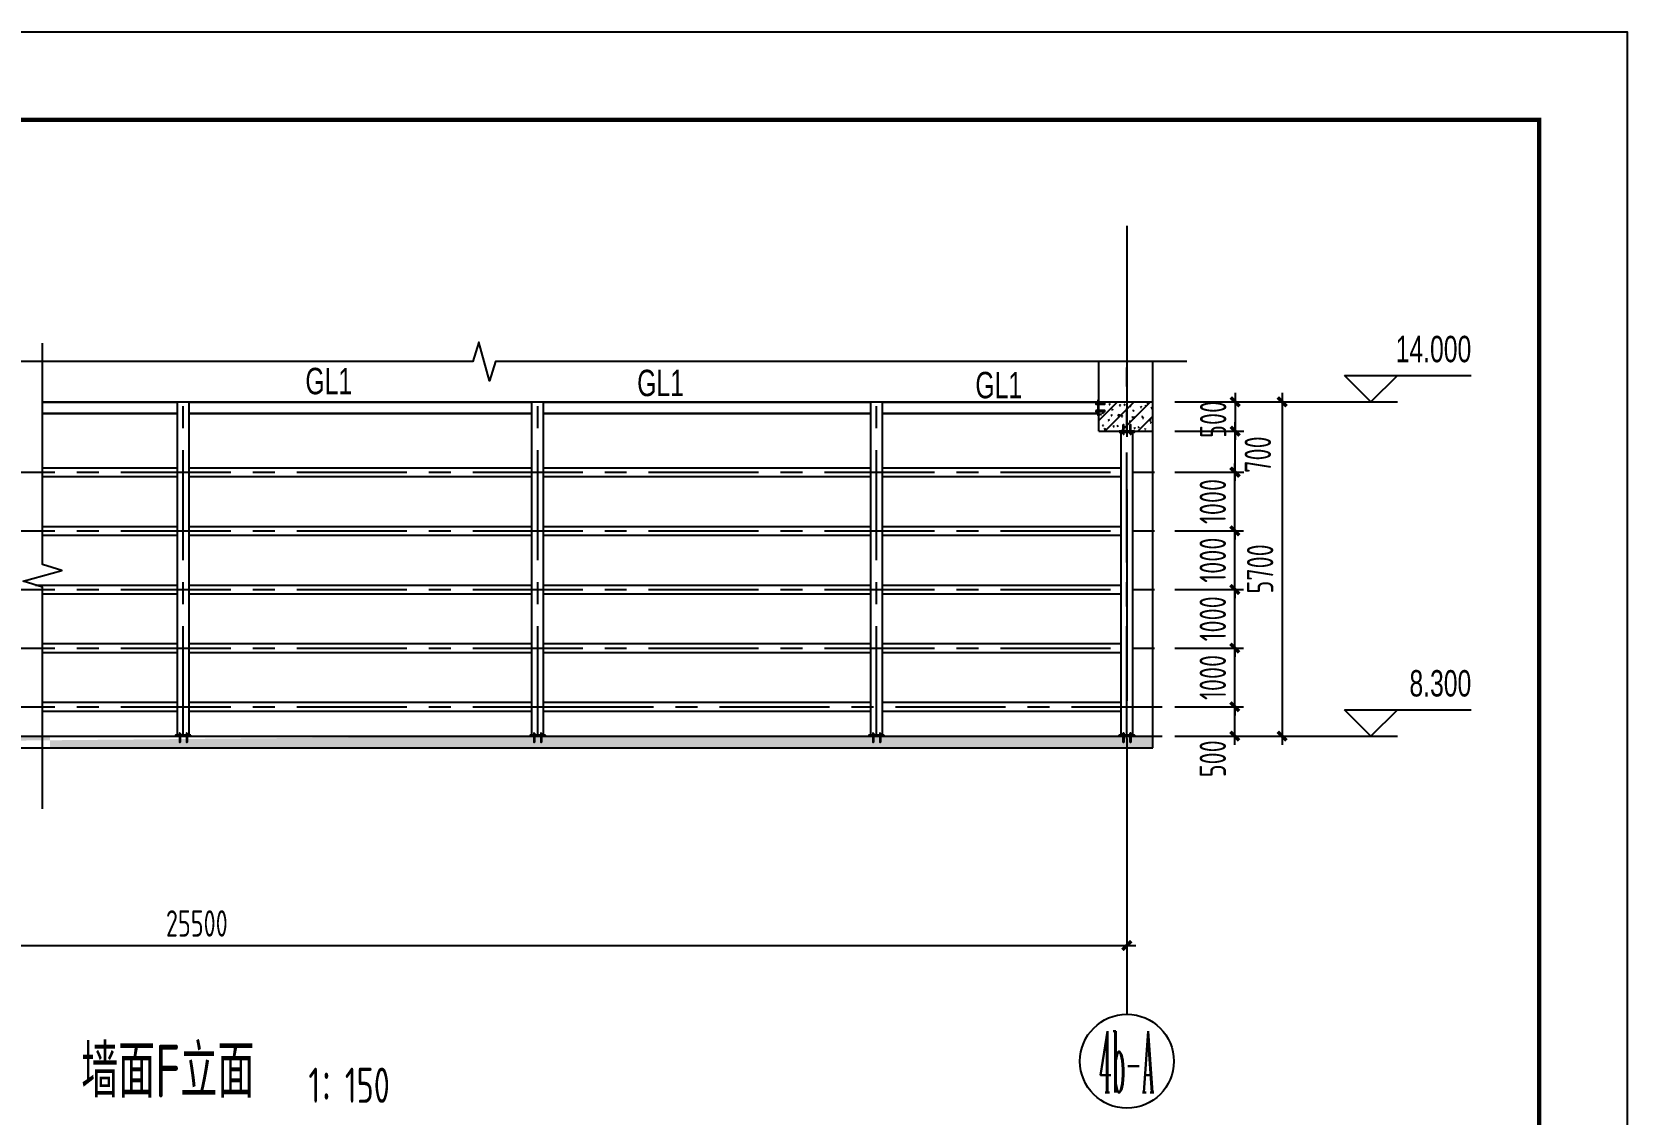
# Model space of a CAD drawing. Extents: x -803796 to -501762, y -1479216 to -846035.
# Drawn here: x -528955 to -501762, y -1151829 to -1133376 of the extents above; entities that cross this region are included whole.
import ezdxf
from ezdxf.enums import TextEntityAlignment as Align

# ---------------------------------------------------------------- set-up
doc = ezdxf.new("R2010")
doc.units = 0
doc.header["$LTSCALE"] = 1500
doc.linetypes.add('CENTER', pattern=[2, 1.25, -0.25, 0.25, -0.25])
doc.linetypes.add('XREF-GRID-04区$0$ACAD_ISO04W100', pattern=[30, 24, -3, 0, -3])
doc.layers.get('0').update_dxf_attribs({"linetype": 'CONTINUOUS'})
doc.layers.get('Defpoints').update_dxf_attribs({"linetype": 'CONTINUOUS'})
for name, color, linetype in [('AR-INT DECO', 140, 'CONTINUOUS'), ('AXIS', 253, 'CENTER'), ('BORDER', 7, 'CONTINUOUS'), ('DIM', 3, 'CONTINUOUS'), ('HATCH', 254, 'CONTINUOUS'), ('NUM', 7, 'CONTINUOUS'), ('TEXT', 7, 'CONTINUOUS'), ('THIN', 7, 'CONTINUOUS'), ('XREF-GRID-01区$0$AXIS', 3, 'CONTINUOUS'), ('XREF-GRID-04区$0$A-DOTE', 14, 'XREF-GRID-04区$0$ACAD_ISO04W100')]:
    doc.layers.add(name, color=color, linetype=linetype)
doc.styles.add('TSSD_Dimension', font='Tssdeng.shx', dxfattribs={"width": 0.7, "bigfont": 'hztxt.shx'})
doc.styles.add('TSSD_Label', font='tj03-romans1.shx', dxfattribs={"width": 0.7, "bigfont": 'hztxt.shx'})
doc.styles.add('TSSD_NORM', font='tssdeng.shx', dxfattribs={"width": 0.7, "bigfont": 'hztxt.shx'})
doc.styles.add('XREF-GRID-01区$0$_TCH_AXIS', font='COMPLEX', dxfattribs={"bigfont": 'GBCBIG'})
doc.dimstyles.new('TSSD_150_150', dxfattribs={"dimtxt": 450, "dimasz": 150, "dimexe": 150, "dimexo": 375, "dimgap": 150, "dimtad": 1, "dimdec": 0, "dimzin": 0, "dimdsep": 46, "dimtxsty": 'TSSD_Dimension', "dimblk": 'ARCHTICK', "dimblk1": 'ARCHTICK', "dimblk2": 'ARCHTICK', "dimcen": 0, "dimdle": 150, "dimclrt": 7, "dimadec": 0, "dimazin": 0, "dimtfac": 1, "dimtdec": 0, "dimtix": 1, "dimtmove": 2, "dimatfit": 3, "dimfxl": 1, "dimtolj": 1, "dimtzin": 0, "dimarcsym": 0})

# ---------------------------------------------------------------- blocks, each defined once
blk = doc.blocks.new('_ArchTick')
at = {"color": 0, "linetype": 'ByBlock', "const_width": 0.4}
blk.add_lwpolyline([(-0.5, -0.5), (0.5, 0.5)], dxfattribs=at)
blk = doc.blocks.new('*D778')
at = {"layer": 'Defpoints', "color": 0, "transparency": 16777216}
for p in [(-509846, -1144883), (-508450, -1144883), (-509846, -1145383)]:
    blk.add_point(p, dxfattribs=at)
at = {"layer": 'DIM', "color": 0, "lineweight": -2, "transparency": 16777216}
for p, q in [((-508450, -1145533), (-508450, -1144733)), ((-509471, -1144883), (-508300, -1144883)), ((-509471, -1145383), (-508300, -1145383))]:
    blk.add_line(p, q, dxfattribs=at)
at = {"layer": 'DIM', "color": 0, "lineweight": -2, "transparency": 16777216, "xscale": 150, "yscale": 150, "zscale": 150}
for p, rotation in [((-508450, -1144883), 90), ((-508450, -1145383), 270)]:
    blk.add_blockref('_ArchTick', p, dxfattribs=dict(at, rotation=rotation))
at = {"layer": 'DIM', "color": 7, "transparency": 16777216, "insert": (-508825, -1145770), "char_height": 450, "attachment_point": 5, "rotation": 90, "style": 'TSSD_Dimension'}
blk.add_mtext('\\A1;500', dxfattribs=at)
blk = doc.blocks.new('*D779')
at = {"layer": 'Defpoints', "color": 0, "transparency": 16777216}
for p in [(-509846, -1143883), (-508450, -1143883), (-509846, -1144883)]:
    blk.add_point(p, dxfattribs=at)
at = {"layer": 'DIM', "color": 0, "lineweight": -2, "transparency": 16777216}
for p, q in [((-508450, -1143883), (-508450, -1143733)), ((-509471, -1143883), (-508300, -1143883)), ((-508450, -1144883), (-508450, -1143883)), ((-509471, -1144883), (-508300, -1144883)), ((-508450, -1144883), (-508450, -1145033))]:
    blk.add_line(p, q, dxfattribs=at)
at = {"layer": 'DIM', "color": 0, "lineweight": -2, "transparency": 16777216, "xscale": 150, "yscale": 150, "zscale": 150}
for p, rotation in [((-508450, -1143883), 270), ((-508450, -1144883), 90)]:
    blk.add_blockref('_ArchTick', p, dxfattribs=dict(at, rotation=rotation))
at = {"layer": 'DIM', "color": 7, "transparency": 16777216, "insert": (-508825, -1144383), "char_height": 450, "attachment_point": 5, "rotation": 90, "style": 'TSSD_Dimension'}
blk.add_mtext('\\A1;1000', dxfattribs=at)
blk = doc.blocks.new('*D780')
at = {"layer": 'Defpoints', "color": 0, "transparency": 16777216}
for p in [(-509846, -1142883), (-508450, -1142883), (-509846, -1143883)]:
    blk.add_point(p, dxfattribs=at)
at = {"layer": 'DIM', "color": 0, "lineweight": -2, "transparency": 16777216}
for p, q in [((-509471, -1142883), (-508300, -1142883)), ((-508450, -1142883), (-508450, -1142733)), ((-508450, -1143883), (-508450, -1142883)), ((-509471, -1143883), (-508300, -1143883)), ((-508450, -1143883), (-508450, -1144033))]:
    blk.add_line(p, q, dxfattribs=at)
at = {"layer": 'DIM', "color": 0, "lineweight": -2, "transparency": 16777216, "xscale": 150, "yscale": 150, "zscale": 150}
for p, rotation in [((-508450, -1142883), 270), ((-508450, -1143883), 90)]:
    blk.add_blockref('_ArchTick', p, dxfattribs=dict(at, rotation=rotation))
at = {"layer": 'DIM', "color": 7, "transparency": 16777216, "insert": (-508825, -1143383), "char_height": 450, "attachment_point": 5, "rotation": 90, "style": 'TSSD_Dimension'}
blk.add_mtext('\\A1;1000', dxfattribs=at)
blk = doc.blocks.new('*D781')
at = {"layer": 'Defpoints', "color": 0, "transparency": 16777216}
for p in [(-509846, -1141883), (-508450, -1141883), (-509846, -1142883)]:
    blk.add_point(p, dxfattribs=at)
at = {"layer": 'DIM', "color": 0, "lineweight": -2, "transparency": 16777216}
for p, q in [((-508450, -1141883), (-508450, -1141733)), ((-509471, -1141883), (-508300, -1141883)), ((-508450, -1142883), (-508450, -1141883)), ((-509471, -1142883), (-508300, -1142883)), ((-508450, -1142883), (-508450, -1143033))]:
    blk.add_line(p, q, dxfattribs=at)
at = {"layer": 'DIM', "color": 0, "lineweight": -2, "transparency": 16777216, "xscale": 150, "yscale": 150, "zscale": 150}
for p, rotation in [((-508450, -1141883), 270), ((-508450, -1142883), 90)]:
    blk.add_blockref('_ArchTick', p, dxfattribs=dict(at, rotation=rotation))
at = {"layer": 'DIM', "color": 7, "transparency": 16777216, "insert": (-508825, -1142383), "char_height": 450, "attachment_point": 5, "rotation": 90, "style": 'TSSD_Dimension'}
blk.add_mtext('\\A1;1000', dxfattribs=at)
blk = doc.blocks.new('*D782')
at = {"layer": 'Defpoints', "color": 0, "transparency": 16777216}
for p in [(-509846, -1140883), (-508450, -1140883), (-509846, -1141883)]:
    blk.add_point(p, dxfattribs=at)
at = {"layer": 'DIM', "color": 0, "lineweight": -2, "transparency": 16777216}
for p, q in [((-508450, -1140883), (-508450, -1140733)), ((-509471, -1140883), (-508300, -1140883)), ((-508450, -1141883), (-508450, -1140883)), ((-509471, -1141883), (-508300, -1141883)), ((-508450, -1141883), (-508450, -1142033))]:
    blk.add_line(p, q, dxfattribs=at)
at = {"layer": 'DIM', "color": 0, "lineweight": -2, "transparency": 16777216, "xscale": 150, "yscale": 150, "zscale": 150}
for p, rotation in [((-508450, -1140883), 270), ((-508450, -1141883), 90)]:
    blk.add_blockref('_ArchTick', p, dxfattribs=dict(at, rotation=rotation))
at = {"layer": 'DIM', "color": 7, "transparency": 16777216, "insert": (-508825, -1141383), "char_height": 450, "attachment_point": 5, "rotation": 90, "style": 'TSSD_Dimension'}
blk.add_mtext('\\A1;1000', dxfattribs=at)
blk = doc.blocks.new('*D783')
at = {"layer": 'Defpoints', "color": 0, "transparency": 16777216}
for p in [(-509846, -1140183), (-508443, -1140183), (-509846, -1140883)]:
    blk.add_point(p, dxfattribs=at)
at = {"layer": 'DIM', "color": 0, "lineweight": -2, "transparency": 16777216}
for p, q in [((-509471, -1140183), (-508293, -1140183)), ((-508443, -1141033), (-508443, -1140033)), ((-509471, -1140883), (-508293, -1140883))]:
    blk.add_line(p, q, dxfattribs=at)
at = {"layer": 'DIM', "color": 0, "lineweight": -2, "transparency": 16777216, "xscale": 150, "yscale": 150, "zscale": 150}
for p, rotation in [((-508443, -1140183), 90), ((-508443, -1140883), 270)]:
    blk.add_blockref('_ArchTick', p, dxfattribs=dict(at, rotation=rotation))
at = {"layer": 'DIM', "color": 7, "transparency": 16777216, "insert": (-508057, -1140583), "char_height": 450, "attachment_point": 5, "rotation": 90, "style": 'TSSD_Dimension'}
blk.add_mtext('\\A1;700', dxfattribs=at)
blk = doc.blocks.new('*D784')
at = {"layer": 'Defpoints', "color": 0, "transparency": 16777216}
for p in [(-509846, -1139683), (-509846, -1145383), (-507643, -1145383)]:
    blk.add_point(p, dxfattribs=at)
at = {"layer": 'DIM', "color": 0, "lineweight": -2, "transparency": 16777216}
for p, q in [((-507643, -1139533), (-507643, -1145533)), ((-509471, -1139683), (-507493, -1139683)), ((-509471, -1145383), (-507493, -1145383))]:
    blk.add_line(p, q, dxfattribs=at)
at = {"layer": 'DIM', "color": 0, "lineweight": -2, "transparency": 16777216, "xscale": 150, "yscale": 150, "zscale": 150}
for p, rotation in [((-507643, -1139683), 90), ((-507643, -1145383), 270)]:
    blk.add_blockref('_ArchTick', p, dxfattribs=dict(at, rotation=rotation))
at = {"layer": 'DIM', "color": 7, "transparency": 16777216, "insert": (-508018, -1142533), "char_height": 450, "attachment_point": 5, "rotation": 90, "style": 'TSSD_Dimension'}
blk.add_mtext('\\A1;5700', dxfattribs=at)
blk = doc.blocks.new('*D785')
at = {"layer": 'Defpoints', "color": 0, "transparency": 16777216}
for p in [(-509846, -1139683), (-509846, -1140183), (-508443, -1140183)]:
    blk.add_point(p, dxfattribs=at)
at = {"layer": 'DIM', "color": 0, "lineweight": -2, "transparency": 16777216}
for p, q in [((-508443, -1139533), (-508443, -1140333)), ((-509471, -1139683), (-508293, -1139683)), ((-509471, -1140183), (-508293, -1140183))]:
    blk.add_line(p, q, dxfattribs=at)
at = {"layer": 'DIM', "color": 0, "lineweight": -2, "transparency": 16777216, "xscale": 150, "yscale": 150, "zscale": 150}
for p, rotation in [((-508443, -1139683), 90), ((-508443, -1140183), 270)]:
    blk.add_blockref('_ArchTick', p, dxfattribs=dict(at, rotation=rotation))
at = {"layer": 'DIM', "color": 7, "transparency": 16777216, "insert": (-508818, -1139983), "char_height": 450, "attachment_point": 5, "rotation": 90, "style": 'TSSD_Dimension'}
blk.add_mtext('\\A1;500', dxfattribs=at)
blk = doc.blocks.new('A$C4FFD1A59')
at = {"layer": 'AR-INT DECO'}
for p, q in [((-513, 1623), (-513, 69)), ((-393, 1623), (-393, 69)), ((687, 1623), (687, 69)), ((807, 1623), (807, 69))]:
    blk.add_line(p, q, dxfattribs=at)
for points in [[(-1153, 1281), (1447, 1281), (1447, 1121), (-1153, 1121)], [(-513, 1623), (-393, 1623), (-393, 69), (-513, 69)], [(687, 1623), (807, 1623), (807, 69), (687, 69)]]:
    blk.add_lwpolyline(points, close=True, dxfattribs=at)
blk = doc.blocks.new('*D795')
at = {"layer": 'Defpoints', "color": 0, "transparency": 16777216}
for p in [(-541999, -1145156), (-510289, -1145156), (-510289, -1148953)]:
    blk.add_point(p, dxfattribs=at)
at = {"layer": 'DIM', "color": 0, "lineweight": -2, "transparency": 16777216}
for p, q in [((-541999, -1145531), (-541999, -1149103)), ((-510289, -1145531), (-510289, -1149103)), ((-542149, -1148953), (-510139, -1148953))]:
    blk.add_line(p, q, dxfattribs=at)
at = {"layer": 'DIM', "color": 0, "lineweight": -2, "transparency": 16777216, "xscale": 150, "yscale": 150, "zscale": 150, "rotation": 180}
blk.add_blockref('_ArchTick', (-541999, -1148953), dxfattribs=at)
at = {"layer": 'DIM', "color": 0, "lineweight": -2, "transparency": 16777216, "xscale": 150, "yscale": 150, "zscale": 150}
blk.add_blockref('_ArchTick', (-510289, -1148953), dxfattribs=at)
at = {"layer": 'DIM', "color": 7, "transparency": 16777216, "insert": (-526144, -1148578), "char_height": 450, "attachment_point": 5, "style": 'TSSD_Dimension'}
blk.add_mtext('\\A1;25500', dxfattribs=at)

msp = doc.modelspace()

# ---------------------------------------------------------------- hatches: boundary and pattern name
at = {"layer": 'HATCH'}
h = msp.add_hatch(dxfattribs=at)
h.set_pattern_fill('ARMOREDW', color=256, scale=25, style=0)
h.set_pattern_definition([(50, (10233.34, -278174.54), (179.315046, -15.688034), [18.75, -206.25]), (355, (10233.34, -278174.54), (-34.687833, 188.048033), [15, -165]), (100.4514, (10248.28, -278175.85), (144.627345, 172.359886), [15.935047, -175.285528]), (46.1842, (10233.34, -278124.54), (266.81026, -41.379754), [28.125, -309.375]), (96.6356, (10255.58, -278128), (233.665676, 243.52947), [23.90257, -262.92825]), (351.1842, (10233.34, -278124.54), (233.66549, 243.52965), [22.5, -247.5]), (21, (10258.34, -278137.04), (149.226763, -100.654723), [18.75, -206.25]), (326, (10258.34, -278137.04), (60.828833, 181.28751), [15, -165]), (71.4514, (10270.78, -278145.43), (210.055657, 80.632624), [15.935047, -175.285528]), (45, (10233.34, -278174.54), (-141.421356, 141.421356), [])])
h.paths.add_polyline_path([(-510769.3, -1139683.3), (-510769.3, -1140183.3), (-509845.8, -1140183.3), (-509845.8, -1139683.3)])
h = msp.add_hatch(dxfattribs=at)
h.set_pattern_fill('ARMOREDW', color=256, scale=25, style=0)
h.set_pattern_definition([(50, (8776.54, -278174.54), (179.315046, -15.688034), [18.75, -206.25]), (355, (8776.54, -278174.54), (-34.687833, 188.048033), [15, -165]), (100.4514, (8791.48, -278175.85), (144.627345, 172.359886), [15.935047, -175.285528]), (46.1842, (8776.54, -278124.54), (266.81026, -41.379754), [28.125, -309.375]), (96.6356, (8798.77, -278128), (233.665676, 243.52947), [23.90257, -262.92825]), (351.1842, (8776.54, -278124.54), (233.66549, 243.52965), [22.5, -247.5]), (21, (8801.54, -278137.04), (149.226763, -100.654723), [18.75, -206.25]), (326, (8801.54, -278137.04), (60.828833, 181.28751), [15, -165]), (71.4514, (8813.97, -278145.43), (210.055657, 80.632624), [15.935047, -175.285528]), (45, (8776.54, -278174.54), (-141.421356, 141.421356), [])])
h.paths.add_polyline_path([(-528644.9, -1145383.3), (-528644.9, -1145583.3), (-509851.7, -1145583.3), (-509851.7, -1145383.3)])
edge = h.paths.add_edge_path()
edge.add_line((-542441.3, -1145383.3), (-542441.3, -1145583.3))
edge.add_line((-542441.3, -1145583.3), (-520976.4, -1145383.3))
edge.add_line((-520976.4, -1145383.3), (-541973, -1145383.3))
edge.add_line((-541973, -1145383.3), (-536618, -1145383.3))
edge.add_line((-536618, -1145383.3), (-529177.2, -1145383.3))

# ---------------------------------------------------------------- linework, layer by layer
at = {"layer": 'AR-INT DECO'}
for p, q in [((-510769.3, -1140183.3, -3.1), (-510769.3, -1138997.4, -3.1)), ((-509845.8, -1145583.3, -3.1), (-509845.8, -1138997.4, -3.1)), ((-528774.7, -1139683.3, -3.1), (-526475.4, -1139683.3, -3.1)), ((-528774.7, -1139691.3, -3.1), (-526475.4, -1139691.3, -3.1)), ((-528774.7, -1139875.3, -3.1), (-526475.4, -1139875.3, -3.1)), ((-528774.7, -1139883.3, -3.1), (-526475.4, -1139883.3, -3.1)), ((-526475.4, -1145383.3, -3.1), (-526475.4, -1139683.3, -3.1)), ((-526475.4, -1139683.3, -3.1), (-526275.4, -1139683.3, -3.1)), ((-526275.4, -1145383.3, -3.1), (-526275.4, -1139683.3, -3.1)), ((-526275.4, -1139683.3, -3.1), (-520431.5, -1139683.3, -3.1)), ((-526275.4, -1139691.3, -3.1), (-520431.5, -1139691.3, -3.1)), ((-526275.4, -1139875.3, -3.1), (-520431.5, -1139875.3, -3.1)), ((-526275.4, -1139883.3, -3.1), (-520431.5, -1139883.3, -3.1)), ((-520431.5, -1145383.3, -3.1), (-520431.5, -1139683.3, -3.1)), ((-520431.5, -1139683.3, -3.1), (-520231.5, -1139683.3, -3.1)), ((-520231.5, -1145383.3, -3.1), (-520231.5, -1139683.3, -3.1)), ((-520231.5, -1139683.3, -3.1), (-519430.9, -1139683.3, -3.1)), ((-520231.5, -1139683.3, -3.1), (-514614.7, -1139683.3, -3.1)), ((-520231.5, -1139691.3, -3.1), (-519430.9, -1139691.3, -3.1)), ((-520231.5, -1139691.3, -3.1), (-514656.1, -1139691.3, -3.1)), ((-520231.5, -1139875.3, -3.1), (-519430.9, -1139875.3, -3.1)), ((-520231.5, -1139875.3, -3.1), (-514656.1, -1139875.3, -3.1)), ((-520231.5, -1139883.3, -3.1), (-519430.9, -1139883.3, -3.1)), ((-520231.5, -1139883.3, -3.1), (-514656.1, -1139883.3, -3.1)), ((-514656.1, -1145383.3, -3.1), (-514656.1, -1139683.3, -3.1)), ((-514614.7, -1139683.3, -3.1), (-514414.7, -1139683.3, -3.1)), ((-514456.1, -1145383.3, -3.1), (-514456.1, -1139683.3, -3.1)), ((-514456.1, -1139691.3, -3.1), (-510785.3, -1139691.3, -3.1)), ((-514456.1, -1139875.3, -3.1), (-510785.3, -1139875.3, -3.1)), ((-514456.1, -1139883.3, -3.1), (-510785.3, -1139883.3, -3.1)), ((-514414.7, -1139683.3, -3.1), (-510785.3, -1139683.3, -3.1)), ((-510769.3, -1139683.3, -3.1), (-509845.8, -1139683.3, -3.1)), ((-510769.3, -1140183.3, -3.1), (-509845.8, -1140183.3, -3.1)), ((-510388.6, -1145383.3, -3.1), (-510388.6, -1140183.3, -3.1)), ((-510188.6, -1145383.3, -3.1), (-510188.6, -1140183.3, -3.1)), ((-528774.7, -1140807.3, -3.1), (-526475.4, -1140807.3, -3.1)), ((-528774.7, -1140959.3, -3.1), (-526475.4, -1140959.3, -3.1)), ((-526275.4, -1140807.3, -3.1), (-520431.5, -1140807.3, -3.1)), ((-526275.4, -1140959.3, -3.1), (-520431.5, -1140959.3, -3.1)), ((-520231.5, -1140807.3, -3.1), (-514656.1, -1140807.3, -3.1)), ((-520231.5, -1140959.3, -3.1), (-514656.1, -1140959.3, -3.1)), ((-514456.1, -1140807.3, -3.1), (-510388.6, -1140807.3, -3.1)), ((-514456.1, -1140959.3, -3.1), (-510388.6, -1140959.3, -3.1)), ((-528774.7, -1141807.3, -3.1), (-526475.4, -1141807.3, -3.1)), ((-526275.4, -1141807.3, -3.1), (-520431.5, -1141807.3, -3.1)), ((-520231.5, -1141807.3, -3.1), (-519590.7, -1141807.3, -3.1)), ((-520231.5, -1141807.3, -3.1), (-514656.1, -1141807.3, -3.1)), ((-514456.1, -1141807.3, -3.1), (-510388.6, -1141807.3, -3.1)), ((-528774.7, -1141959.3, -3.1), (-526475.4, -1141959.3, -3.1)), ((-526275.4, -1141959.3, -3.1), (-520431.5, -1141959.3, -3.1)), ((-520231.5, -1141959.3, -3.1), (-519472.2, -1141959.3, -3.1)), ((-520231.5, -1141959.3, -3.1), (-514656.1, -1141959.3, -3.1)), ((-514456.1, -1141959.3, -3.1), (-510388.6, -1141959.3, -3.1)), ((-528896.5, -1142807.3, -3.1), (-526475.4, -1142807.3, -3.1)), ((-526275.4, -1142807.3, -3.1), (-520431.5, -1142807.3, -3.1)), ((-520231.5, -1142807.3, -3.1), (-519472.2, -1142807.3, -3.1)), ((-520231.5, -1142807.3, -3.1), (-514656.1, -1142807.3, -3.1)), ((-514456.1, -1142807.3, -3.1), (-510388.6, -1142807.3, -3.1)), ((-528774.7, -1142959.3, -3.1), (-526475.4, -1142959.3, -3.1)), ((-526275.4, -1142959.3, -3.1), (-520431.5, -1142959.3, -3.1)), ((-520231.5, -1142959.3, -3.1), (-519472.2, -1142959.3, -3.1)), ((-520231.5, -1142959.3, -3.1), (-514656.1, -1142959.3, -3.1)), ((-514456.1, -1142959.3, -3.1), (-510388.6, -1142959.3, -3.1)), ((-528774.7, -1143807.3, -3.1), (-526475.4, -1143807.3, -3.1)), ((-528774.7, -1143959.3, -3.1), (-526475.4, -1143959.3, -3.1)), ((-526275.4, -1143807.3, -3.1), (-520431.5, -1143807.3, -3.1)), ((-526275.4, -1143959.3, -3.1), (-520431.5, -1143959.3, -3.1)), ((-520231.5, -1143807.3, -3.1), (-519472.2, -1143807.3, -3.1)), ((-520231.5, -1143807.3, -3.1), (-514656.1, -1143807.3, -3.1)), ((-520231.5, -1143959.3, -3.1), (-519472.2, -1143959.3, -3.1)), ((-520231.5, -1143959.3, -3.1), (-514656.1, -1143959.3, -3.1)), ((-514456.1, -1143807.3, -3.1), (-510388.6, -1143807.3, -3.1)), ((-514456.1, -1143959.3, -3.1), (-510388.6, -1143959.3, -3.1)), ((-528774.7, -1144807.3, -3.1), (-526475.4, -1144807.3, -3.1)), ((-526275.4, -1144807.3, -3.1), (-520431.5, -1144807.3, -3.1)), ((-520231.5, -1144807.3, -3.1), (-519472.2, -1144807.3, -3.1)), ((-520231.5, -1144807.3, -3.1), (-514656.1, -1144807.3, -3.1)), ((-514456.1, -1144807.3, -3.1), (-510388.6, -1144807.3, -3.1)), ((-528774.7, -1144959.3, -3.1), (-526475.4, -1144959.3, -3.1)), ((-526275.4, -1144959.3, -3.1), (-520431.5, -1144959.3, -3.1)), ((-520231.5, -1144959.3, -3.1), (-519472.2, -1144959.3, -3.1)), ((-520231.5, -1144959.3, -3.1), (-514656.1, -1144959.3, -3.1)), ((-514456.1, -1144959.3, -3.1), (-510388.6, -1144959.3, -3.1)), ((-542441.3, -1145383.3, -3.1), (-518902.9, -1145383.3, -3.1)), ((-518902.9, -1145383.3, -3.1), (-509845.8, -1145383.3, -3.1)), ((-542441.3, -1145583.3, -3.1), (-518902.9, -1145583.3, -3.1)), ((-518902.9, -1145583.3, -3.1), (-509845.8, -1145583.3, -3.1))]:
    msp.add_line(p, q, dxfattribs=at)
at = {"layer": 'AXIS'}
for p, q in [((-510288.6, -1145424.9, -3.1), (-510288.6, -1139100.7, -3.1)), ((-526375.4, -1145383.3, -3.1), (-526375.4, -1139683.3, -3.1)), ((-520331.5, -1145383.3, -3.1), (-520331.5, -1139683.3, -3.1)), ((-514556.1, -1145383.3, -3.1), (-514556.1, -1139683.3, -3.1)), ((-542441.3, -1140883.3, -3.1), (-509688.6, -1140883.3, -3.1)), ((-510288.6, -1145383.3, -3.1), (-510288.6, -1141283.3, -3.1)), ((-542441.3, -1141883.3, -3.1), (-509688.6, -1141883.3, -3.1)), ((-542441.3, -1142883.3, -3.1), (-509688.6, -1142883.3, -3.1)), ((-542441.3, -1143883.3, -3.1), (-509688.6, -1143883.3, -3.1)), ((-542441.3, -1144883.3, -3.1), (-518902.9, -1144883.3, -3.1)), ((-520231.5, -1144883.3, -3.1), (-509688.6, -1144883.3, -3.1)), ((-542098.6, -1145383.3, -3.1), (-518902.9, -1145383.3, -3.1)), ((-518902.9, -1145383.3, -3.1), (-509688.6, -1145383.3, -3.1))]:
    msp.add_line(p, q, dxfattribs=at)
at = {"layer": 'BORDER', "elevation": -3.1}
msp.add_lwpolyline([(-590861.8, -1196375.7), (-590861.8, -1133375.7), (-501761.8, -1133375.7), (-501761.8, -1196375.7)], close=True, dxfattribs=at)
at = {"layer": 'BORDER', "const_width": 75, "elevation": -3.1}
msp.add_lwpolyline([(-587111.8, -1194875.7), (-587111.8, -1134875.7), (-503261.8, -1134875.7), (-503261.8, -1194875.7)], close=True, dxfattribs=at)
at = {"layer": 'THIN'}
for p, q in [((-506128, -1139683.3, -3.1), (-506578, -1139233.3, -3.1)), ((-506578, -1139233.3, -3.1), (-505678, -1139233.3, -3.1)), ((-506128, -1139683.3, -3.1), (-505678, -1139233.3, -3.1)), ((-505678, -1139233.3, -3.1), (-504418, -1139233.3, -3.1)), ((-507492.8, -1139683.3, -3.1), (-505678, -1139683.3, -3.1)), ((-506128, -1145383.3, -3.1), (-506578, -1144933.3, -3.1)), ((-506578, -1144933.3, -3.1), (-505678, -1144933.3, -3.1)), ((-506128, -1145383.3, -3.1), (-505678, -1144933.3, -3.1)), ((-505678, -1144933.3, -3.1), (-504418, -1144933.3, -3.1)), ((-507492.8, -1145383.3, -3.1), (-505678, -1145383.3, -3.1))]:
    msp.add_line(p, q, dxfattribs=at)
at = {"layer": 'THIN', "elevation": -3.1}
for points in [[(-509268.6, -1138997.4), (-521051.2, -1138997.4), (-521156.2, -1139327.4), (-521336.2, -1138667.4), (-521441.2, -1138997.4), (-542098.6, -1138997.4)], [(-528774.7, -1146621.4), (-528774.7, -1142846), (-529104.7, -1142741), (-528444.7, -1142561), (-528774.7, -1142456), (-528774.7, -1138680.7)]]:
    msp.add_lwpolyline(points, dxfattribs=at)
at = {"layer": 'XREF-GRID-01区$0$AXIS'}
for p in [(-510288.6, -1145424.9, -3.1), (-510288.6, -1148641.8, -3.1)]:
    msp.add_line(p, (-510288.6, -1150127.4, -3.1), dxfattribs=at)
msp.add_circle((-510288.6, -1150927.4, -3.1), 800, dxfattribs=at)
msp.add_circle((-510288.6, -1150927.4, -3.1), 800, dxfattribs=at)
at = {"layer": 'XREF-GRID-04区$0$A-DOTE', "ltscale": 0.1}
msp.add_line((-510288.6, -1136679.9, -3.1), (-510288.6, -1145424.9, -3.1), dxfattribs=at)

# ---------------------------------------------------------------- block references
at = {"layer": 'AR-INT DECO', "xscale": -0.1, "yscale": 0.1, "zscale": 0.1}
for p, rotation in [((-510657.1, -1139765.3, -3.1), 90), ((-510303.3, -1140071.1, -3.1), 180)]:
    msp.add_blockref('A$C4FFD1A59', p, dxfattribs=dict(at, rotation=rotation))
at = {"layer": 'AR-INT DECO', "yscale": 0.1, "zscale": 0.1}
for p, xscale in [((-526360.7, -1145495.4, -3.1), -0.1), ((-520316.8, -1145495.4, -3.1), -0.1), ((-514541.4, -1145495.4, -3.1), -0.1), ((-510303.3, -1145495.4, -3.1), 0.1), ((-510273.9, -1145495.4, -3.1), -0.1)]:
    msp.add_blockref('A$C4FFD1A59', p, dxfattribs=dict(at, xscale=xscale))

# ---------------------------------------------------------------- texts
at = {"layer": 'NUM', "style": 'TSSD_NORM', "width": 0.7}
for s, height, p in [('墙面F立面', 900, (-528114.3, -1151816.7, -9.3)), (' 1：150', 600, (-524495.7, -1151816.7, -9.3))]:
    msp.add_text(s, height=height, dxfattribs=at).set_placement(p, align=Align.BOTTOM_LEFT)
at = {"layer": 'TEXT', "style": 'TSSD_Label', "width": 0.7}
for p in [(-524292.7, -1139554.3, -3.1), (-518636.9, -1139586.6, -3.1), (-512871.3, -1139623, -3.1)]:
    msp.add_text('GL1', height=450, dxfattribs=at).set_placement(p)
at = {"layer": 'THIN', "style": 'TSSD_Label', "width": 0.7}
for s, p in [('14.000', (-504418, -1139143.3, -3.1)), ('8.300', (-504418, -1144843.3, -3.1))]:
    msp.add_text(s, height=450, dxfattribs=at).set_placement(p, align=Align.BOTTOM_RIGHT)
at = {"layer": 'XREF-GRID-01区$0$AXIS', "color": 7, "style": 'XREF-GRID-01区$0$_TCH_AXIS', "width": 0.218881}
msp.add_text('4b-A', height=1050, dxfattribs=at).set_placement((-510759.2, -1151462.7, -3.1), (-509818, -1151462.7, -3.1), align=Align.FIT)

# ---------------------------------------------------------------- dimensions: what is measured, and where the dimension line sits
at = {"layer": 'DIM'}
for base, p1, p2, angle, picture, middle in [((-508442.8, -1140183.3, -3.1), (-509845.8, -1139683.3, -3.1), (-509845.8, -1140183.3, -3.1), 270, '*D785', (-508817.8, -1139983.3, -3.1)), ((-508442.8, -1140183.3, -3.1), (-509845.8, -1140883.3, -3.1), (-509845.8, -1140183.3, -3.1), 90, '*D783', (-508057.4, -1140583.3, -3.1)), ((-508449.7, -1144883.3, -3.1), (-509845.8, -1145383.3, -3.1), (-509845.8, -1144883.3, -3.1), 90, '*D778', (-508824.7, -1145770.4, -3.1))]:
    dim = msp.add_linear_dim(base=base, p1=p1, p2=p2, angle=angle, dimstyle='TSSD_150_150', dxfattribs=at)
    dim.commit()
    dim.dimension.update_dxf_attribs({"geometry": picture, "text_midpoint": middle, "dimtype": 160})
for base, p1, p2, picture, middle in [((-507642.8, -1145383.3, -3.1), (-509845.8, -1139683.3, -3.1), (-509845.8, -1145383.3, -3.1), '*D784', (-508017.8, -1142533.3, -3.1)), ((-508449.7, -1140883.3, -3.1), (-509845.8, -1141883.3, -3.1), (-509845.8, -1140883.3, -3.1), '*D782', (-508824.7, -1141383.3, -3.1)), ((-508449.7, -1141883.3, -3.1), (-509845.8, -1142883.3, -3.1), (-509845.8, -1141883.3, -3.1), '*D781', (-508824.7, -1142383.3, -3.1)), ((-508449.7, -1142883.3, -3.1), (-509845.8, -1143883.3, -3.1), (-509845.8, -1142883.3, -3.1), '*D780', (-508824.7, -1143383.3, -3.1)), ((-508449.7, -1143883.3, -3.1), (-509845.8, -1144883.3, -3.1), (-509845.8, -1143883.3, -3.1), '*D779', (-508824.7, -1144383.3, -3.1))]:
    dim = msp.add_linear_dim(base=base, p1=p1, p2=p2, angle=90, dimstyle='TSSD_150_150', dxfattribs=at)
    dim.commit()
    dim.dimension.update_dxf_attribs({"geometry": picture, "text_midpoint": middle})
dim = msp.add_linear_dim(base=(-510288.6, -1148953.4, -3.1), p1=(-541998.6, -1145155.6, -3.1), p2=(-510288.6, -1145155.6, -3.1), text='25500', dimstyle='TSSD_150_150', dxfattribs=at)
dim.commit()
dim.dimension.update_dxf_attribs({"geometry": '*D795', "text_midpoint": (-526143.6, -1148578.4, -3.1)})

doc.saveas('drawing.dxf')
